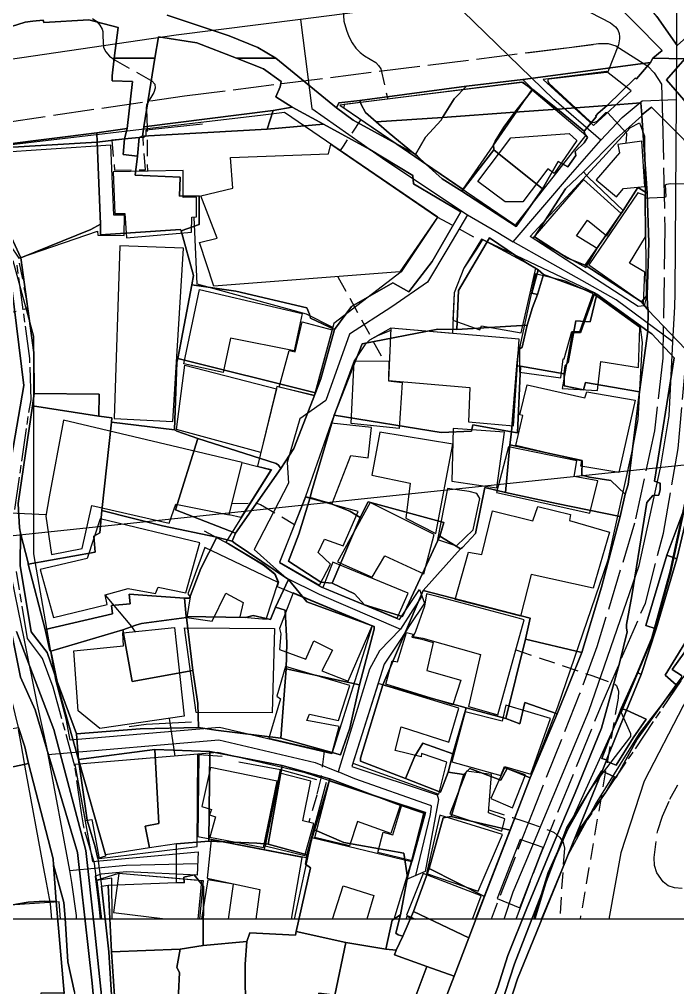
# Model space of a CAD drawing. Header units: feet. Extents: x -1222 to 199575, y -502 to 454509.
# Drawn here: x 184.7 to 265.2, y -8.4 to 110 of the extents above; entities that cross this region are included whole.
import ezdxf

# ---------------------------------------------------------------- set-up
doc = ezdxf.new("R2010")
doc.units = ezdxf.units.FT
doc.header["$MEASUREMENT"] = 0
for name, pattern in [('ANYANG11', [1.5, 1, -0.5]), ('ANYANG2', [6, 5, -1]), ('ANYANG3', [3, 2, -1]), ('JEON', [12, 4, -0.5, 1, -0.5, 4, -0.5, 1, -0.5])]:
    doc.linetypes.add(name, pattern=pattern)
doc.layers.get('0').update_dxf_attribs({"linetype": 'CONTINUOUS'})
for name, color, linetype in [('AAA001', 7, 'CONTINUOUS'), ('AAA004', 7, 'ANYANG3'), ('AAA008', 7, 'CONTINUOUS'), ('AAC001', 7, 'CONTINUOUS'), ('AAC002', 7, 'CONTINUOUS'), ('AD002', 7, 'CONTINUOUS'), ('AD0022', 1, 'CONTINUOUS'), ('AE001', 1, 'ANYANG2'), ('AE130', 42, 'CONTINUOUS'), ('AE222', 7, 'CONTINUOUS'), ('AZ0801', 7, 'CONTINUOUS'), ('AZ0803', 7, 'CONTINUOUS'), ('CAA001', 7, 'CONTINUOUS'), ('CAA002', 30, 'CONTINUOUS'), ('DD001', 3, 'CONTINUOUS'), ('EA0018', 7, 'JEON'), ('line', 7, 'CONTINUOUS'), ('mm', 7, 'CONTINUOUS'), ('지적', 7, 'CONTINUOUS')]:
    doc.layers.add(name, color=color, linetype=linetype)
picture_1 = doc.add_image_def('image1.jpg', size_in_pixel=(8269, 5907))

# ---------------------------------------------------------------- blocks, each defined once
blk = doc.blocks.new('창덕궁')
at = {"color": 255}
blk.add_lwpolyline([(0, 522.49), (540.82, 522.49), (540.82, 0), (0, 0)], close=True, dxfattribs=at)
at = {"layer": 'AAA001', "color": 255}
for points in [[(247.42, 101.42), (246.18, 102.28), (224.41, 99.6), (224.4, 99.17), (238.97, 89.25), (247.42, 101.42)], [(255.23, 90.37), (257.71, 88.3), (258.56, 89.34), (261.2, 89.58), (260.84, 95.13), (257.87, 94.7), (258.08, 93.7), (255.23, 90.37)], [(195.89, 94.61), (181.26, 93.63), (181.28, 94.02), (176.46, 93.5), (182.45, 84.06), (184.64, 80.8), (194.29, 84.12), (194.31, 83.64), (197.55, 83.6), (197.58, 86.08), (196.27, 86.08), (195.89, 94.61)], [(197.82, 83.29), (205.77, 84), (205.79, 85.83), (206.37, 85.86), (206.39, 88.26), (204.76, 88.23), (204.75, 91.53), (196.19, 91.37), (196.38, 86.28), (197.61, 86.26), (197.82, 83.29)], [(256.54, 83.56), (258.31, 86.28), (253.67, 90.44), (247.51, 83.24), (253.99, 79.65), (255.38, 81.98), (252.82, 83.53), (254.16, 85.45), (256.54, 83.56)], [(254.36, 80.01), (261.04, 75.32), (261.19, 79.1), (259.33, 80.21), (261.26, 83.43), (261.21, 88.46), (260.32, 88.78), (254.35, 79.98), (254.36, 80.01)], [(247.85, 79.57), (241.35, 83.09), (240.68, 82.03), (239.06, 79.59), (237.86, 76.59), (237.73, 73.24), (241.03, 72.04), (241.22, 72.53), (246.05, 71.67), (247.85, 79.57)], [(254.89, 76.45), (251.5, 77.98), (247.81, 78.91), (245.86, 69.86), (245.86, 66.89), (250.9, 66.18), (251.2, 68.49), (251.34, 68.49), (252.27, 71.84), (253.25, 71.84), (254.89, 76.45)], [(219.3, 74.06), (218.3, 69.49), (210.55, 71.05), (209.64, 66.83), (204.82, 67.89), (206.76, 77), (219.3, 74.06)], [(251.08, 64.89), (255.39, 64.62), (255.81, 68.19), (260.43, 67.43), (260.56, 72.32), (254.99, 76.36), (253.31, 71.67), (252.3, 71.67), (251.08, 64.89)], [(220.79, 64.03), (216.5, 65.04), (217.7, 69.52), (218.45, 69.35), (219.28, 73.04), (222.95, 72.03), (220.79, 64.03)], [(230.13, 72.24), (229.86, 65.85), (239.81, 64.98), (239.61, 60.82), (245.14, 60.32), (245.83, 70.92), (230.13, 72.24)], [(225.66, 68.28), (229.91, 68.2), (229.83, 65.8), (231.54, 65.63), (231.16, 60), (225.28, 60.61), (225.66, 68.28)], [(245.41, 57.89), (246.27, 61.57), (245.92, 61.67), (246.79, 65.32), (253.87, 63.73), (254.11, 64.46), (260.01, 63.47), (258.02, 54.6), (253.37, 55.38), (253.47, 56), (245.41, 57.89)], [(222.97, 50.81), (225.23, 56.68), (227.38, 56.42), (227.79, 60.12), (222.83, 60.65), (219.72, 51.67), (222.97, 50.81)], [(228.81, 59.56), (227.81, 54.27), (232.5, 53.32), (231.95, 49.03), (235.63, 47.15), (237.71, 58.09), (228.81, 59.56)], [(237.77, 59.99), (237.6, 53.55), (243.09, 52.72), (244.05, 59.56), (237.77, 59.99)], [(244.5, 57.74), (243.07, 52.18), (254.48, 49.65), (255.45, 53.6), (252.56, 54.14), (252.87, 56.02), (244.5, 57.74)], [(235.82, 46.41), (238.18, 45.65), (240.21, 47.62), (241.02, 51.45), (240.64, 52.05), (239.7, 52.3), (237.07, 52.67), (235.82, 46.41)], [(221.4, 40.82), (222.77, 43.41), (221.27, 44.81), (222.04, 46.47), (224.29, 45.63), (226.16, 49.83), (219.69, 51.61), (216.53, 43.64), (221.4, 40.82)], [(223.61, 43.68), (227.85, 41.82), (229.4, 44.42), (234.18, 42.22), (235.43, 47.02), (227.62, 50.94), (223.61, 43.68)], [(237.99, 39.09), (239.64, 44.89), (241.28, 44.58), (242.58, 49.94), (247.51, 48.71), (248.09, 50.47), (252.12, 49.47), (251.97, 48.74), (256.88, 47.31), (254.89, 40.48), (247.28, 42.13), (245.98, 37.03), (237.99, 39.09)], [(188.91, 36.88), (195.44, 38.46), (195.2, 39.66), (198.03, 40.44), (201.37, 39.81), (201.68, 40.59), (205.07, 39.89), (206.77, 46.02), (194.59, 48.94), (193.01, 44.09), (187.28, 42.74), (188.91, 36.88)], [(211.67, 36.97), (214.91, 36.66), (216.36, 41.18), (207.39, 45.43), (205.32, 39.76), (205.61, 39.43), (205.2, 36.87), (208.3, 36.45), (209.97, 39.86), (212.1, 38.7), (211.67, 36.97)], [(221.84, 40.56), (230.9, 36.79), (232.26, 39.87), (223.03, 43.65), (221.84, 40.56)], [(216.54, 32.99), (219.75, 31.8), (220.74, 34.05), (222.99, 32.89), (221.71, 30.38), (224.93, 29.11), (227.86, 35.87), (218.18, 39.89), (216.52, 35.53), (216.7, 34.9), (216.54, 32.99)], [(234.48, 39.78), (234.26, 38.26), (233.15, 35.17), (232.85, 34.56), (234.03, 34.36), (241.1, 32.35), (239.62, 26.01), (243.22, 24.97), (246.42, 36.61), (245.56, 36.85), (235.78, 39.47), (234.48, 39.78)], [(191.4, 32.8), (197.45, 33.41), (197.36, 35.01), (203.69, 35.67), (204.86, 24.81), (194.55, 23.33), (191.91, 25.48), (191.4, 32.8)], [(204.89, 35.62), (215.91, 35.53), (215.61, 25.24), (206.33, 25.25), (204.89, 35.62)], [(229.51, 28.74), (230.31, 31.57), (230.95, 31.48), (232.03, 35.04), (232.87, 34.85), (232.69, 34.47), (233.93, 34.25), (235.33, 33.82), (234.55, 30.41), (238.7, 29.23), (237.71, 26.21), (229.51, 28.74)], [(222.96, 20.33), (223.82, 23.55), (219.86, 24.31), (220.2, 25.07), (223.75, 24.28), (225.11, 28.56), (217.25, 30.9), (216.2, 27.27), (216.63, 26.94), (215.21, 22.13), (222.96, 20.33)], [(236.01, 15.27), (237, 19.18), (233.88, 20.24), (233.86, 19.87), (230.65, 20.61), (231.39, 23.5), (237.22, 21.65), (238.46, 25.81), (228.58, 28.83), (225.5, 19.06), (236.01, 15.27)], [(237.61, 19.24), (243.59, 17.58), (244.04, 18.68), (247.27, 17.75), (249.67, 24.55), (244.19, 26.18), (243.73, 24.2), (239.24, 25.35), (237.61, 19.24)], [(191.49, 18.91), (192.76, 12.06), (193.58, 12.17), (194.46, 7.41), (206.46, 8.87), (206.55, 20.19), (191.49, 18.91)], [(208.09, 18.56), (207.04, 13.78), (208.19, 13.42), (207.97, 12.76), (208.68, 12.5), (208.02, 10.04), (214.57, 8.76), (216.25, 16.88), (208.09, 18.56)], [(216.57, 17.87), (214.76, 8.96), (219.62, 7.8), (220.72, 11.72), (219.38, 12.03), (220.34, 16.86), (216.57, 17.87)], [(243.7, 10.77), (244.06, 12.26), (242.07, 13.01), (242.44, 17.71), (239.39, 18.1), (237.36, 12.88), (243.7, 10.77)], [(244.99, 13.62), (246.6, 17.66), (244.03, 18.49), (242.35, 14.76), (244.99, 13.62)], [(231.31, 14.02), (230.13, 10.46), (226.04, 11.94), (225.09, 8.99), (220.83, 10), (222.64, 16.93), (231.31, 14.02)], [(231.47, 14), (234.36, 13.06), (232.73, 7.12), (228.54, 8.15), (229.18, 10.65), (230.38, 10.31), (231.47, 14)], [(234.51, 5.58), (240.8, 3.43), (243.8, 10.37), (236.14, 12.73), (234.51, 5.58)], [(208.17, 9.69), (207.67, 5.01), (214.1, 3.65), (213.63, 0)], [(217.99, 0), (219.29, 7.53), (208.17, 9.69)], [(232.67, 7), (220.47, 9.94), (218.32, 0)], [(230.53, 0), (232.67, 7)], [(196.04, 5), (194.2, 4.75), (194.76, 0)], [(196.05, 0), (196.04, 5)], [(206.58, 0), (207.02, 4.68), (196.88, 5.59), (196.22, 0.84), (202.55, 0.06), (202.55, 0)], [(210.28, 0), (210.9, 4.3), (207.75, 4.8), (206.99, 0)], [(240.13, 0), (241.17, 2.86), (234.09, 5.6), (232.06, 0.51)], [(223, 0), (224.32, 4.06), (228.05, 2.88), (227.21, 0)], [(189.73, 0), (189.57, 2.13), (177.5, 1.31), (177.66, 0)], [(232.84, 0), (232.09, 0.35), (231.95, 0)], [(232.06, 0.51), (233.16, 0)]]:
    blk.add_lwpolyline(points, dxfattribs=at)
at = {"layer": 'AAA004', "color": 255}
blk.add_lwpolyline([(196.37, 91.57), (200.13, 91.61), (199.84, 95.55), (196.01, 95.23), (196.37, 91.57)], dxfattribs=at)
at = {"layer": 'AAA008', "color": 255}
for points in [[(252.89, 95.2), (250.11, 91.17), (249.34, 91.74), (246.28, 87.7), (244.11, 87.71), (240.79, 90.2), (244.81, 95.52), (251.92, 96.06), (252.89, 95.2)], [(206.76, 82.71), (208.9, 83.24), (206.9, 88.42), (210.83, 89.38), (210.54, 93.1), (222.5, 93.58), (222.79, 94.75), (235.84, 85.83), (231.24, 79.12), (208.5, 77.38), (206.76, 82.71)], [(197, 82.32), (196.3, 61.22), (203.47, 60.84), (204.79, 82.04), (197, 82.32)], [(204.97, 67.72), (216.14, 64.82), (214.24, 57.04), (203.92, 59.88), (204.97, 67.72)], [(190.11, 60.99), (188.38, 51.63), (187.94, 49.26), (188.63, 44.57), (192.41, 45.3), (193.56, 50.58), (203.02, 48.42), (203.83, 50.75), (210.37, 49.42), (211.95, 55.84), (190.11, 60.99)]]:
    blk.add_lwpolyline(points, dxfattribs=at)
at = {"layer": 'AAC001', "color": 255}
for points in [[(248.55, 0), (251.8, 7.85), (255.16, 14.02), (260.55, 22.72), (266.55, 30.44), (272.41, 37.76), (277.76, 45.79), (282.47, 51.79), (285.16, 55.34), (289.56, 59.99), (296.54, 67.08), (304.73, 75.5), (310.97, 80.94), (318.47, 87.5), (324.28, 92.86), (327.35, 94.68), (335.07, 99.12), (342.38, 103.5), (348.08, 106.94), (352.4, 109.47), (352.57, 109.47), (356.78, 108.47), (357.83, 108.22), (362.17, 106.6)], [(199.84, 95.55), (200.23, 95.79), (200.23, 96.48), (207.1, 97.24)], [(223.03, 72.32), (219.82, 73.98), (206.46, 77.65), (206.11, 85.84)], [(230.12, 71.98), (228.58, 71.37), (227.53, 70.78), (226.97, 70.21), (225.66, 68.28), (222.83, 60.65)], [(207.3, 47.46), (210.27, 45.88), (214.54, 43.31), (215.9, 42.24), (216.37, 41.18)], [(205.78, 24.1), (200.23, 23.79), (198.13, 23.52)], [(209.5, 19.91), (206.65, 20.1), (206.53, 10.11), (219.77, 7.55), (222.27, 16.76)], [(211.57, 19.22), (216.63, 18.29), (221.06, 17.06)], [(216.59, 18.3), (214.63, 8.54)], [(194.66, 0), (194.15, 4.77), (196.89, 5.63), (207.2, 4.74), (206.75, 0)]]:
    blk.add_lwpolyline(points, dxfattribs=at)
at = {"layer": 'AAC002', "color": 255}
blk.add_lwpolyline([(258.31, 25.21), (262.13, 34.36), (264.39, 42.51), (266.64, 52.9), (267.92, 61.17), (268.09, 62.26), (268.32, 65.82), (268.56, 77.14), (269.48, 98.4)], dxfattribs=at)
at = {"layer": 'AD002', "color": 255}
for points in [[(265.15, 115.81), (250.32, 113.94), (237.54, 112.41), (219.1, 110), (203.88, 108.08), (161.38, 101.82)], [(243.99, 0), (245.1, 3.33), (246.55, 6.8), (254.33, 25.44), (260.49, 43.24), (263.11, 55.16), (264.15, 61.53), (264.62, 70.58), (264.85, 74.88), (264.91, 76.55), (265.05, 100.2), (265.15, 115.81)], [(255.8, 95.24), (250.08, 100.19), (237.54, 112.41)], [(219.1, 110), (220.48, 99.11), (229.53, 92.76), (239.5, 86.12)], [(245.11, 82.79), (252.1, 90.98), (255.8, 95.24), (258.42, 98), (260.86, 100.05), (265.05, 100.2)], [(239.5, 86.12), (237.12, 82.03), (234.62, 77.86)], [(239.5, 86.12), (243.01, 84.06), (245.11, 82.79)], [(264.62, 70.58), (257.69, 75.72), (245.11, 82.79)], [(234.62, 77.86), (230.24, 74.86), (225.07, 71.51)], [(225.07, 71.51), (222.19, 63.41), (219.02, 61.17), (217.45, 55.82), (217.62, 53.32), (213.42, 45.19), (216.15, 42.77)], [(183.24, 70.89), (183.27, 59.6), (183.24, 45.42), (183.4, 43.49), (185.29, 34.12)], [(216.15, 42.77), (217.33, 41.72), (221.36, 39.74), (231.3, 35.47)], [(233.93, 39.48), (232.84, 37.81), (231.3, 35.47), (228.76, 32.81), (227.51, 30.58), (223.69, 18)], [(185.29, 34.12), (186.89, 26.21), (188.04, 21.05), (188.21, 20.14), (190.83, 5.96), (191.1, 4.47), (191.65, 0.46), (191.68, 0)], [(188.21, 20.14), (209.09, 21.91), (220.87, 19.17), (223.69, 18)], [(233.19, 5.34), (235, 12.8), (235.12, 13.83), (234.99, 13.9), (225.72, 17.16), (223.69, 18)], [(190.83, 5.96), (197.77, 6.61), (206.51, 6.82)]]:
    blk.add_lwpolyline(points, dxfattribs=at)
at = {"layer": 'AD0022', "color": 255}
for points in [[(247.61, 0), (249.36, 5.71), (258.08, 24.92), (262.04, 34.39), (264.29, 42.53), (266.54, 52.92), (267.94, 61.96), (268.25, 65.82), (268.27, 66.99), (268.32, 69.76), (268.46, 77.14), (269.39, 98.54), (269.59, 103.19), (269.66, 103.98), (270.1, 105.01), (270.62, 105.41), (275.17, 105.98)], [(176.46, 93.85), (214.54, 98.34), (217.14, 98.67), (235.87, 85.87), (231.38, 79.13), (223.16, 72.82), (220.78, 63.99), (216.21, 65.11), (213.84, 55.4), (215.53, 54.96), (209.97, 46.1), (210.29, 45.92), (214.57, 43.35), (215.94, 42.27), (216.42, 41.2), (216.25, 40.69), (227.86, 35.87), (222.93, 20.23), (209.19, 23.42), (190.94, 21.88), (190.46, 24.51), (189.18, 29.23), (186.81, 42.8), (186.49, 44.65), (186.49, 48.6), (186.49, 71.22), (183.98, 80.5)], [(188.67, 0), (188.53, 1.88), (188.05, 4.5), (187.69, 6.41), (185.53, 18.15), (184.97, 21.18), (184.6, 23.18)], [(240.5, 0), (240.84, 0.94), (250.57, 25.95), (256.69, 43.95), (259.67, 57.4), (260.36, 61.09), (260.9, 70.51), (260.67, 72.37), (255.02, 76.56), (245.5, 81.1), (243.37, 82.12), (241.23, 83.14), (239.06, 79.59), (237.86, 76.59), (237.67, 71.61), (230.13, 72.24), (227.53, 70.78), (226.97, 70.21), (225.66, 68.28), (222.83, 60.65), (219.72, 51.67), (216.51, 43.6), (221.69, 40.6), (231.21, 36.65), (233.62, 40.32), (234.24, 38.65), (232.42, 35.89), (231.42, 34.37), (229.32, 31.19), (225.37, 18.66), (235.8, 15.22), (235.97, 14.63), (234.33, 5.83), (232.05, 4.85), (232.74, 7.09), (234.38, 13.05), (224.74, 16.23), (222.06, 17.12), (219.66, 17.91), (208.98, 20.4), (191.49, 18.92), (193.68, 7.06), (206.58, 8.24), (206.45, 5.39), (197.84, 5.79), (194.71, 5.5), (193.98, 5.26), (194.64, 0)], [(193.98, 5.26), (193.98, 5.27)]]:
    blk.add_lwpolyline(points, dxfattribs=at)
for points in [[(256.51, 103.63), (248.74, 102.65), (254.93, 97.03), (259.52, 101.26)], [(246.15, 102.32), (223.88, 99.51), (238.47, 89.54), (243.2, 86.31), (245.37, 84.83), (253.97, 95.81), (246.3, 102.29)], [(247.17, 83.46), (256.49, 93.56), (257.54, 94.7), (259.45, 96.77), (260.52, 97.37), (261.14, 95.74), (261.36, 75.96), (261.1, 74.98), (260.36, 74.89)]]:
    blk.add_lwpolyline(points, close=True, dxfattribs=at)
at = {"layer": 'AE001', "color": 255}
for points in [[(176.46, 93.85), (176.53, 94.25), (176.74, 96.07), (177.01, 96.54), (204.9, 100.65), (255.54, 107.04), (256.71, 107.04), (257.64, 106.76), (261.54, 104.28), (262.34, 103.45), (263.24, 102.07), (263.34, 97.86)], [(245.47, 0), (248.29, 7.54), (255.98, 26.38), (261.25, 38.64), (263.46, 47.21), (265.28, 57.56), (266.81, 74.92), (267.21, 88.57), (266.88, 95.77), (266.82, 103.27), (267.09, 105.03), (267.77, 106.09), (268.31, 106.58)], [(263.34, 97.86), (263.64, 84.46), (263.38, 68.59), (262.37, 59.7), (259.94, 48.4), (255.33, 33.31), (253.22, 27.55), (247.48, 13.17), (242.39, 0)]]:
    blk.add_lwpolyline(points, dxfattribs=at)
at = {"layer": 'AE130', "color": 255}
blk.add_lwpolyline([(243.15, 2.55), (245.89, 1.41), (248.75, 8.75), (245.96, 9.75)], close=True, dxfattribs=at)
at = {"layer": 'AE222', "color": 255}
blk.add_lwpolyline([(246.75, 105.91), (254.87, 106.93)], dxfattribs=at)
at = {"layer": 'AZ0801', "color": 255}
blk.add_lwpolyline([(251.73, 10.92), (249.45, 5.67), (247.72, 0)], dxfattribs=at)
at = {"layer": 'AZ0803', "color": 255}
blk.add_lwpolyline([(211.95, 55.84), (215.45, 54.93), (211.8, 49.11), (210.37, 49.42)], dxfattribs=at)
at = {"layer": 'CAA001', "color": 255}
for points, elevation in [([(254.55, 110.86), (256.99, 109.6), (257.59, 109.11), (257.87, 108.71), (258.04, 108.28), (258.09, 107.88), (258.08, 107.61), (257.97, 106.89), (256.66, 103.59), (256.5, 103.5), (249.46, 102.71), (249.33, 102.62), (249.33, 102.42), (249.46, 102.21), (254.46, 97.55), (254.85, 97.4), (255.09, 97.43), (255.34, 97.55), (256.42, 98.61), (256.56, 98.61), (256.64, 98.61), (258.94, 96.11), (258.94, 95.95), (258.85, 94.84)], 35), ([(261.21, 88.16), (261.76, 88.17), (263.64, 88.26), (263.79, 88.34), (263.73, 89.77), (263.86, 89.87), (264.28, 89.92), (266.92, 89.88), (267.05, 89.87), (267.12, 89.8), (267.13, 88.17), (267.21, 88.1), (269.03, 87.97)], 35), ([(179.67, 42.32), (179.65, 49.58), (179.86, 49.77), (180.03, 49.84), (187.98, 49.48)], 30), ([(276.42, 43.77), (276.21, 43.17), (275.09, 40.27), (265.89, 26.1), (261.11, 16.87), (258.26, 8.13), (256.78, 0)], 35), ([(195.21, 39.63), (198.44, 35.79), (198.83, 35.16)], 30), ([(203.03, 24.55), (203.08, 24.31), (203.72, 19.95)], 30)]:
    blk.add_lwpolyline(points, dxfattribs=dict(at, elevation=elevation))
at = {"layer": 'CAA002', "color": 255, "linetype": 'ANYANG11', "ltscale": 2}
for points, elevation in [([(193.67, 110.09), (194.18, 109.73), (194.57, 109.3), (194.84, 108.8), (194.91, 108.52), (194.94, 107.93), (195.01, 106.56), (195.28, 106.03), (195.75, 105.5), (196.42, 105.02), (200.91, 102.47), (201.29, 102.07), (201.34, 101.59), (201.18, 101.05), (200.67, 100.24), (200.25, 99.54), (200.23, 99.09), (200.32, 98.28), (200.37, 91.45)], 33), ([(224.32, 111.18), (224.39, 109.78), (224.7, 108.7), (225.02, 107.91), (225.4, 107.13), (225.86, 106.5), (226.37, 105.96), (226.93, 105.53), (228.31, 104.75), (228.64, 104.35), (228.91, 103.95), (229.75, 100.25)], 34), ([(226.48, 97.75), (224.29, 94.51), (223.93, 93.97)], 34), ([(235.84, 85.83), (241.22, 82.88)], 34), ([(178.71, 63.23), (178.97, 65.74), (179.74, 70.8), (179.32, 72.94), (179.45, 73.2), (185.54, 74.64), (185.7, 74.8), (185.7, 75.28), (184.64, 80.8)], 31), ([(223.67, 78.54), (229.32, 68.21)], 33), ([(265.75, 3.75), (264.83, 3.82), (264.06, 4.09), (263.43, 4.57), (262.67, 5.65), (262.38, 6.55), (262.34, 7.53), (262.76, 10.86), (263.34, 12.6), (264.26, 14.69), (265.37, 16.67)], 36), ([(210.71, 50.8), (213.57, 50.89), (214.22, 50.71), (218.36, 48.26)], 32), ([(245.41, 32.93), (254.83, 29.74), (257.51, 28.74), (257.72, 28.58), (257.96, 27.86), (257.92, 27.01), (253.27, 0)], 34), ([(221.97, 20.56), (221.56, 17.24), (221.07, 15.18), (220.1, 11.86)], 31), ([(242.1, 13.36), (245.02, 12.42), (246.38, 11.97), (249.58, 10.86), (250.12, 10.61), (250.81, 9.98), (251.19, 9.38), (251.35, 8.69), (250.77, 0)], 33)]:
    blk.add_lwpolyline(points, dxfattribs=dict(at, elevation=elevation))
at = {"layer": 'DD001', "color": 255}
blk.add_lwpolyline([(258.25, 25.34), (259.44, 22.7), (259.45, 22.32), (254.63, 16.08), (251.73, 10.92)], dxfattribs=at)
at = {"layer": 'EA0018', "color": 255}
for points in [[(194.73, 0), (194.36, 3.28), (193.89, 6.82), (192.59, 11.29), (192.32, 13), (191.52, 18.72), (188.85, 28.36), (187.55, 31.88), (185.7, 34.33), (184.35, 42.52)], [(184.17, 50.07), (185.88, 61.94), (186.15, 63.5), (185.99, 68.54), (184.44, 80.06)], [(349.14, 107.57), (339.99, 102.51), (331.05, 97.57), (324.49, 93.69), (315.83, 86.17), (302.9, 74.43), (293.57, 65.4), (285.65, 57.14), (269.33, 33.91), (265.57, 29.14), (257.2, 16.7), (252.57, 9.81), (248.58, 0)]]:
    blk.add_lwpolyline(points, dxfattribs=at)

msp = doc.modelspace()

# ---------------------------------------------------------------- linework, layer by layer
at = {"layer": '지적', "color": 20}
for points in [[(271.85, 112.83), (265.13, 106.81), (262.67, 110.34), (262.27, 110.82), (261.47, 111.54), (260.85, 112.08), (259.98, 112.97), (256.54, 116.73), (255.42, 117.05), (253.99, 118.19), (252.98, 118.92), (252.22, 119.56), (250.07, 121.7), (248.56, 123.23), (249.87, 124.32), (249.1, 125.66), (249.1, 125.66), (261.64, 127.09), (264.17, 123.79), (265.74, 121.76)], [(202.77, 110.51), (210.39, 108), (213.89, 106.56), (216.07, 105.25), (211.25, 105.25), (206.43, 107.14), (201.72, 107.87), (201.3, 105.25), (196.31, 105.25), (196.8, 109.01), (193.22, 109.94), (187.72, 109.64), (187.64, 109.9), (186.35, 109.79), (185.41, 109.68), (178.28, 107.41), (177.46, 108.12), (176.2, 107.55), (175.88, 106.12), (174.96, 105.25), (171.19, 105.25), (171.03, 106.23), (172.61, 107.51), (177.74, 112.66)], [(256.51, 113.12), (263.3, 106.18), (262.15, 105.25), (261.89, 104.75), (246.29, 102.66), (239.4, 101.83), (226.33, 100.1), (223.79, 99.82), (223.48, 99.18), (216.07, 105.25), (213.89, 106.56), (210.39, 108), (202.77, 110.51)], [(266.06, 105.16), (262.15, 105.25), (263.3, 106.18), (256.51, 113.12)], [(262.67, 110.34), (265.13, 106.81), (271.85, 112.83)], [(183.03, 84.91), (184.91, 80.86), (186.47, 69.28), (186.55, 64.25), (186.32, 62.74), (184.59, 50.82), (184.74, 47.85), (184.85, 47.2), (184.82, 43.22), (186.16, 35.12), (188.1, 32.59), (189.34, 29.07), (189.67, 27.62), (191.94, 19.51), (193, 12.1), (193.98, 8.83), (194.33, 7.43), (194.78, 4.02), (195.67, -3.97), (196.08, -10.6)], [(182.92, 51.5), (185.28, 65.26), (183.49, 79.83)], [(183.49, 79.83), (185.28, 65.26), (182.92, 51.5)], [(242.88, -9.16), (243.22, -8.32), (244.45, -4.45), (246.78, 1.34), (249.98, 9.13), (252.67, 15.44), (255.88, 23.35), (258.15, 31.48), (259.04, 35.13), (258.96, 35.57), (258.95, 36.03), (259.61, 39.54), (261.1, 48.91), (261.45, 50.94), (262.16, 51.79), (262.89, 51.85), (263.07, 52.54), (263.08, 53.29), (262.38, 53.53), (264.78, 68.62), (262.06, 71.56), (261.55, 71.88), (261.61, 74.46), (261.61, 74.46), (266.14, 69.67)], [(234.63, -15.38), (237.88, -6.96), (239.69, -2.26), (241.57, 2.78), (244.71, 10.87), (247.18, 17.3), (250.47, 25.12), (253.47, 32.6), (255.89, 40.59), (258.16, 49.24), (258.79, 51.98), (259.17, 53.14), (260.53, 64.47), (261.55, 71.88), (262.06, 71.56), (264.78, 68.62), (262.38, 53.53), (263.08, 53.29), (263.07, 52.54), (262.89, 51.85), (262.16, 51.79), (261.45, 50.94), (261.1, 48.91), (259.61, 39.54), (258.95, 36.03), (258.96, 35.57), (259.04, 35.13), (258.15, 31.48), (255.88, 23.35), (252.67, 15.44), (249.98, 9.13), (246.78, 1.34), (244.45, -4.45), (243.22, -8.32), (242.88, -9.16)], [(266.7, 52), (263.88, 44.51), (261.31, 35.92), (262.58, 35.5), (260.73, 29.93), (260.29, 30.15), (258.3, 25.75), (255.92, 19.64), (256.52, 19.48), (256.48, 19.32), (255.99, 18.08), (255.83, 18.09), (251.67, 11.22), (248.57, 3.07), (245.27, -5.46), (241.9, -15.73)], [(267.06, 35.32), (263.67, 29.85), (265.02, 28.64), (260.25, 21.99), (257.67, 17.34), (257.49, 17.39), (255.99, 18.08), (256.48, 19.32), (257.67, 18.83), (259.76, 22.17), (261.37, 24.44), (258.93, 25.55), (260.73, 29.93), (262.58, 35.5), (265.09, 44.07), (266.96, 51.92)], [(195.11, -24.31), (193.64, -7.83), (191.83, 8.17), (186.66, 25.59), (184.85, 29.6), (182.68, 40.38)], [(182.68, 40.38), (184.85, 29.6), (186.66, 25.59), (191.83, 8.17), (193.64, -7.83), (195.11, -24.31)], [(195.8, -19.04), (193.91, -1.19), (192.84, 8.38), (188.94, 23.2), (184.36, 35.19)], [(184.36, 35.19), (188.94, 23.2), (192.84, 8.38), (193.91, -1.19), (195.8, -19.04)], [(265.69, 29.78), (264.54, 30.53), (267.47, 34.62)], [(191.45, -8.92), (190.64, -5.22), (190.33, 0.12), (190.14, 2.06), (188.91, 6.64), (188.86, 7.37), (185.82, 19.04), (185.37, 21.07), (184.62, 23.43), (183.45, 28.29), (183.11, 29.43), (173.32, 28.21), (163.94, 26.4), (163.94, 26.4), (155.34, 24.81), (156.87, 16.49), (157.85, 11.37), (159.78, 3.16), (160.7, -2.19), (162.49, -8.26), (164.65, -17.34)], [(242.43, -17.09), (245.61, -7.28), (250.35, 4.28), (252.87, 10.5), (256.4, 15.55), (257.49, 17.39), (257.67, 17.34), (260.25, 21.99), (265.02, 28.64), (265.61, 29.45)], [(241.9, -15.73), (245.27, -5.46), (248.57, 3.07), (251.67, 11.22), (255.99, 18.08), (252.87, 10.5), (250.35, 4.28), (245.61, -7.28), (242.43, -17.09)]]:
    msp.add_lwpolyline(points, dxfattribs=at)
for points in [[(169.94, 105.25), (171.19, 105.25), (174.96, 105.25), (175.88, 106.12), (176.2, 107.55), (177.46, 108.12), (178.28, 107.41), (185.41, 109.68), (186.35, 109.79), (187.64, 109.9), (187.72, 109.64), (193.22, 109.94), (196.8, 109.01), (196.31, 105.25), (196.05, 103.12), (196.06, 102.5), (198.56, 102.4), (197.91, 96.66), (194.19, 96.15), (177.01, 93.97), (175.39, 96.8), (173.7, 98.05), (171.88, 102.29), (169.94, 105.25)], [(201.3, 105.25), (201.72, 107.87), (206.43, 107.14), (211.25, 105.25), (214.56, 103.96), (216.73, 102.42), (216.59, 101.77), (216.08, 100.54), (218.08, 99.26), (215.74, 98.85), (199.95, 96.87), (201.3, 105.25)], [(276.84, 105.25), (277.36, 104.76), (277.49, 104.51), (278.11, 103.78), (276.65, 102.66), (276.56, 102.74), (274.27, 100.72), (269.19, 100.4), (269.22, 96.63), (268.71, 96.27), (265.96, 100.15), (263.83, 102.63), (266.06, 105.16), (266.14, 105.25), (275.83, 106.63), (276.71, 105.38), (276.84, 105.25)], [(211.25, 105.25), (216.07, 105.25), (223.48, 99.18), (225.51, 97.68), (232.9, 93.63), (233.14, 93.5), (233.41, 93.3), (234.46, 92.27), (236.43, 90.5), (238.81, 89), (245.45, 84.69), (248.67, 89.27), (250.61, 92.63), (251.77, 91.96), (252.76, 93.38), (252.67, 93.86), (253.77, 94.93), (254.17, 95.57), (253.86, 96.01), (253.79, 96.32), (255.25, 98.08), (255.21, 98.23), (255.48, 98.52), (256.6, 99.46), (260.71, 99.8), (260.83, 98.33), (260.82, 98.21), (257.74, 95.46), (253.67, 91.35), (251.48, 89.3), (247.69, 83.42), (251.72, 80.81), (253.91, 79.94), (260.78, 75.48), (261.61, 74.46), (261.55, 71.88), (255.31, 76.39), (248.78, 78.82), (248.14, 79.38), (246.62, 80.27), (242.19, 83.29), (238.41, 76.85), (238.19, 72.11), (235.9, 72.12), (226.65, 70.34), (223.21, 61.62), (220.43, 52.25), (220.29, 51.56), (218.9, 47.09), (217.64, 43.75), (221.56, 41.19), (222.97, 41.08), (225.71, 39.79), (226.91, 38.43), (231.58, 36.99), (236.11, 46.84), (238.64, 45.29), (234.1, 40.19), (229.16, 28.65), (226.43, 19.67), (226.41, 19.33), (231.94, 17.22), (236.22, 15.52), (237.15, 17.97), (239.05, 17.68), (237.5, 12.56), (236.52, 12.4), (234.83, 6.18), (232.89, 0.94), (231.6, -2.09), (231.02, -1.9), (230.73, -1.7), (231.31, 0.54), (232.17, 5.12), (234.17, 12.97), (230.79, 14.11), (222.68, 17.17), (216.85, 18.8), (208.02, 20.5), (201.28, 20.75), (191.94, 19.51), (191.7, 22.67), (199.48, 23.29), (206.63, 23.43), (208.76, 23.1), (216.7, 22.13), (223.98, 20.08), (225.14, 23.36), (226.31, 28.65), (228.08, 35.46), (228.08, 35.79), (219.86, 38.8), (217.61, 41.54), (211.1, 45.93), (210.72, 46.22), (211.16, 47.2), (216.7, 55.1), (218.29, 57.53), (220.94, 64.33), (221.56, 66.07), (223.25, 72.09), (225.33, 74.92), (230.36, 77.81), (232.33, 76.7), (235.18, 80.39), (238.7, 86.47), (232.89, 89.9), (232.84, 90.9), (227.57, 94.11), (221.91, 97.19), (218.08, 99.26), (216.08, 100.54), (216.59, 101.77), (216.73, 102.42), (214.56, 103.96), (211.25, 105.25)], [(196.31, 105.25), (201.3, 105.25), (199.95, 96.87), (199.79, 95.73), (199.36, 95.57), (197.59, 95.38), (197.91, 96.66), (198.56, 102.4), (196.06, 102.5), (196.05, 103.12), (196.31, 105.25)], [(246.29, 102.66), (261.89, 104.75), (260.17, 102.73), (260, 102.82), (256.6, 99.46), (250.51, 99.01), (247.49, 101.45), (246.29, 102.66)], [(266.06, 105.16), (263.83, 102.63), (265.96, 100.15), (268.71, 96.27), (269.33, 95.19), (269.28, 91.25), (268.93, 91.77), (268.79, 91.73), (265.98, 95.26), (262.01, 99.28), (260.83, 98.33), (260.71, 99.8), (256.6, 99.46), (260, 102.82), (260.17, 102.73), (261.89, 104.75), (262.15, 105.25), (266.06, 105.16)], [(226.33, 100.1), (239.4, 101.83), (237.87, 100.27), (236.44, 98.01), (228.36, 97.46), (227.04, 98.63), (226.5, 99.61), (226.33, 100.1)], [(239.4, 101.83), (246.29, 102.66), (247.49, 101.45), (245.3, 98.64), (236.44, 98.01), (237.87, 100.27), (239.4, 101.83)], [(250.51, 99.01), (245.3, 98.64), (247.49, 101.45), (250.51, 99.01)], [(223.48, 99.18), (223.79, 99.82), (226.33, 100.1), (226.5, 99.61), (227.04, 98.63), (228.36, 97.46), (229.92, 96.09), (232.9, 93.63), (225.51, 97.68), (223.48, 99.18)], [(256.6, 99.46), (255.48, 98.52), (255.21, 98.23), (255.25, 98.08), (253.79, 96.32), (250.51, 99.01), (256.6, 99.46)], [(215.74, 98.85), (215.01, 96.58), (199.79, 95.73), (199.95, 96.87), (215.74, 98.85)], [(218.08, 99.26), (221.91, 97.19), (215.01, 96.58), (215.74, 98.85), (218.08, 99.26)], [(245.3, 98.64), (243.95, 96.84), (242.89, 95.11), (242.7, 94.67), (242.71, 94.07), (238.81, 89), (236.43, 90.5), (234.46, 92.27), (233.41, 93.3), (233.14, 93.5), (234.37, 95.61), (236.27, 97.67), (236.44, 98.01), (245.3, 98.64)], [(250.51, 99.01), (253.79, 96.32), (253.86, 96.01), (254.17, 95.57), (253.77, 94.93), (252.67, 93.86), (252.76, 93.38), (251.77, 91.96), (250.61, 92.63), (248.67, 89.27), (242.71, 94.07), (242.7, 94.67), (242.89, 95.11), (243.95, 96.84), (245.3, 98.64), (250.51, 99.01)], [(260.83, 98.33), (262.01, 99.28), (265.98, 95.26), (268.79, 91.73), (268.93, 91.77), (269.28, 91.25), (269.28, 82.8), (267.95, 81.97), (267.92, 81.7), (269.33, 80.13), (268.94, 72.53), (268.66, 67.51), (266.14, 69.67), (261.61, 74.46), (261.5, 75), (261.49, 76.29), (261.69, 82.71), (261.46, 88.77), (260.82, 98.21), (260.83, 98.33)], [(215.01, 96.58), (221.91, 97.19), (227.57, 94.11), (232.84, 90.9), (232.89, 89.9), (238.7, 86.47), (235.18, 80.39), (232.33, 76.7), (230.36, 77.81), (225.33, 74.92), (223.25, 72.09), (220.3, 73.47), (220.19, 73.98), (219.86, 74.75), (211.17, 76.76), (205.79, 77.57), (206.02, 78.68), (204.49, 84.16), (206.71, 84.94), (206.71, 88.43), (204.3, 88.4), (204.36, 90.71), (198.88, 90.95), (199.18, 93.29), (199.36, 95.57), (199.79, 95.73), (215.01, 96.58)], [(236.44, 98.01), (236.27, 97.67), (234.37, 95.61), (233.14, 93.5), (232.9, 93.63), (229.92, 96.09), (228.36, 97.46), (236.44, 98.01)], [(260.82, 98.21), (261.46, 88.77), (260.35, 89.43), (258.53, 86.65), (254.31, 90.68), (253.67, 91.35), (257.74, 95.46), (260.82, 98.21)], [(194.24, 95.01), (177.01, 93.97), (194.19, 96.15), (194.24, 95.01)], [(197.91, 96.66), (197.59, 95.38), (194.24, 95.01), (194.19, 96.15), (197.91, 96.66)], [(177.01, 93.97), (194.24, 95.01), (194.63, 84.97), (193.45, 84.3), (184.91, 80.86), (183.03, 84.91), (177.01, 93.97)], [(197.59, 95.38), (197.42, 93.47), (199.18, 93.29), (198.88, 90.95), (204.36, 90.71), (204.3, 88.4), (206.71, 88.43), (206.71, 84.94), (204.49, 84.16), (204.44, 84.33), (194.64, 83.67), (194.63, 84.97), (194.24, 95.01), (197.59, 95.38)], [(199.36, 95.57), (199.18, 93.29), (197.42, 93.47), (197.59, 95.38), (199.36, 95.57)], [(242.71, 94.07), (248.67, 89.27), (245.45, 84.69), (238.81, 89), (242.71, 94.07)], [(258.53, 86.65), (253.91, 79.94), (251.72, 80.81), (247.69, 83.42), (251.48, 89.3), (253.67, 91.35), (254.31, 90.68), (258.53, 86.65)], [(258.53, 86.65), (260.35, 89.43), (261.46, 88.77), (261.69, 82.71), (261.49, 76.29), (260.78, 75.48), (253.91, 79.94), (258.53, 86.65)], [(194.63, 84.97), (194.64, 83.67), (204.44, 84.33), (204.49, 84.16), (206.02, 78.68), (205.79, 77.57), (204.08, 68.56), (203.99, 68.11), (203.7, 59.81), (195.99, 60.77), (196.01, 61.28), (194.45, 61.48), (194.46, 64.19), (186.55, 64.25), (186.47, 69.28), (184.91, 80.86), (193.45, 84.3), (194.63, 84.97)], [(248.05, 76.38), (247.45, 74.8), (246.79, 72.64), (238.19, 72.11), (238.41, 76.85), (242.19, 83.29), (246.62, 80.27), (248.14, 79.38), (247.38, 76.54), (248.05, 76.38)], [(248.78, 78.82), (248.05, 76.38), (247.38, 76.54), (248.14, 79.38), (248.78, 78.82)], [(255.31, 76.39), (254.49, 73.04), (252.75, 73.16), (251.81, 68.05), (251.45, 67.69), (251.31, 66.69), (246, 67.61), (245.54, 67.63), (245.73, 69.59), (246.21, 69.93), (246.79, 72.64), (247.45, 74.8), (248.05, 76.38), (248.78, 78.82), (255.31, 76.39)], [(223.25, 72.09), (221.56, 66.07), (220.94, 64.33), (204.08, 68.56), (205.79, 77.57), (211.17, 76.76), (219.86, 74.75), (220.19, 73.98), (220.3, 73.47), (223.25, 72.09)], [(255.31, 76.39), (261.55, 71.88), (260.53, 64.47), (253.93, 65.62), (253.7, 64.71), (251.31, 65.2), (251.31, 66.69), (251.45, 67.69), (251.81, 68.05), (252.75, 73.16), (254.49, 73.04), (255.31, 76.39)], [(261.49, 76.29), (261.5, 75), (261.61, 74.46), (260.78, 75.48), (261.49, 76.29)], [(303.14, 75.24), (299.82, 72.28), (293.09, 65.3), (285.86, 57.73), (281.42, 51.57), (273.71, 40.96), (269.57, 34.57), (268.57, 34.84), (267.47, 34.62), (264.54, 30.53), (265.69, 29.78), (265.61, 29.45), (265.02, 28.64), (263.67, 29.85), (267.06, 35.32), (269.83, 36.26), (273, 41.36), (277.23, 47.76), (286.03, 59.36), (286.98, 60.34), (292.43, 65.77), (294.7, 68.04), (303.14, 76.31), (303.14, 75.24)], [(238.19, 72.11), (246.79, 72.64), (246.21, 69.93), (245.73, 69.59), (245.54, 67.63), (244.89, 59.58), (240.15, 60.45), (239.98, 59.68), (236.28, 59.48), (223.21, 61.62), (226.65, 70.34), (235.9, 72.12), (238.19, 72.11)], [(220.94, 64.33), (218.29, 57.53), (216.7, 55.1), (216.42, 55.52), (216.1, 55.72), (206.54, 58.75), (203.97, 59.66), (203.7, 59.81), (203.99, 68.11), (204.08, 68.56), (220.94, 64.33)], [(251.31, 66.69), (251.31, 65.2), (253.7, 64.71), (253.93, 65.62), (260.53, 64.47), (259.17, 53.14), (258.79, 51.98), (257.04, 53.63), (254.44, 54.05), (253.49, 54.28), (253.52, 56.06), (244.67, 57.99), (244.89, 59.58), (245.63, 59.44), (246, 67.61), (251.31, 66.69)], [(245.54, 67.63), (246, 67.61), (245.63, 59.44), (244.89, 59.58), (245.54, 67.63)], [(186.55, 64.25), (194.46, 64.19), (194.45, 61.48), (186.32, 62.74), (186.55, 64.25)], [(186.32, 62.74), (194.45, 61.48), (196.01, 61.28), (195.99, 60.77), (194.8, 49.96), (194.54, 47.24), (193.82, 46.84), (193.99, 44.86), (185.81, 43.4), (185.8, 43.56), (184.85, 47.2), (184.74, 47.85), (184.59, 50.82), (186.32, 62.74)], [(244.89, 59.58), (244.67, 57.99), (244.17, 52.18), (241.63, 52.77), (240.49, 47.17), (238.9, 45.44), (238.64, 45.29), (236.11, 46.84), (236.6, 48.49), (227.37, 51.02), (226.39, 49.09), (225.11, 49.9), (222.85, 50.79), (220.29, 51.56), (220.43, 52.25), (223.21, 61.62), (236.28, 59.48), (239.98, 59.68), (240.15, 60.45), (244.89, 59.58)], [(195.99, 60.77), (203.7, 59.81), (203.97, 59.66), (206.54, 58.75), (203.82, 50.03), (211.16, 47.2), (210.72, 46.22), (208.87, 46.69), (202.2, 48.07), (194.8, 49.96), (195.99, 60.77)], [(206.54, 58.75), (216.1, 55.72), (216.42, 55.52), (216.7, 55.1), (211.16, 47.2), (203.82, 50.03), (206.54, 58.75)], [(244.17, 52.18), (244.67, 57.99), (253.52, 56.06), (253.49, 54.28), (254.44, 54.05), (257.04, 53.63), (258.79, 51.98), (258.16, 49.24), (250.4, 50.82), (244.17, 52.18)], [(238.64, 45.29), (238.9, 45.44), (240.49, 47.17), (241.63, 52.77), (244.17, 52.18), (250.4, 50.82), (258.16, 49.24), (255.89, 40.59), (253.47, 32.6), (246.59, 34.24), (247.17, 36.81), (234.1, 40.19), (238.64, 45.29)], [(226.39, 49.09), (222.97, 41.08), (221.56, 41.19), (217.64, 43.75), (218.9, 47.09), (220.29, 51.56), (222.85, 50.79), (225.11, 49.9), (226.39, 49.09)], [(226.39, 49.09), (227.37, 51.02), (236.6, 48.49), (236.11, 46.84), (231.58, 36.99), (226.91, 38.43), (225.71, 39.79), (222.97, 41.08), (226.39, 49.09)], [(266.7, 52), (266.96, 51.92), (265.09, 44.07), (263.88, 44.51), (266.7, 52)], [(208.87, 46.69), (206.9, 42.89), (205.54, 39.23), (204.89, 39.26), (200.91, 39.55), (198.14, 39.75), (198.25, 38.55), (195.97, 38.36), (196.12, 37.33), (187.86, 35.4), (185.81, 43.4), (193.99, 44.86), (193.82, 46.84), (194.54, 47.24), (194.8, 49.96), (202.2, 48.07), (208.87, 46.69)], [(185.8, 43.56), (185.81, 43.4), (187.86, 35.4), (188.46, 32.83), (188.57, 32.77), (189.34, 29.07), (188.1, 32.59), (186.16, 35.12), (184.82, 43.22), (184.85, 47.2), (185.8, 43.56)], [(210.72, 46.22), (211.1, 45.93), (217.61, 41.54), (216.02, 38.13), (215.41, 36.64), (213.3, 37.12), (212.38, 36.89), (205.11, 37.01), (204.89, 39.26), (205.54, 39.23), (206.9, 42.89), (208.87, 46.69), (210.72, 46.22)], [(263.88, 44.51), (265.09, 44.07), (262.58, 35.5), (261.31, 35.92), (263.88, 44.51)], [(216.02, 38.13), (217.61, 41.54), (219.86, 38.8), (228.08, 35.79), (228.08, 35.46), (226.31, 28.65), (217.35, 30.62), (217.44, 33.78), (217.21, 37.79), (216.02, 38.13)], [(204.89, 39.26), (205.11, 37.01), (205.15, 36.89), (199.67, 36.14), (198.95, 35.93), (197.38, 35.36), (188.57, 32.77), (188.46, 32.83), (187.86, 35.4), (196.12, 37.33), (195.97, 38.36), (198.25, 38.55), (198.14, 39.75), (200.91, 39.55), (204.89, 39.26)], [(247.17, 36.81), (246.59, 34.24), (244.19, 24.55), (239.36, 25.82), (229.16, 28.65), (234.1, 40.19), (247.17, 36.81)], [(205.11, 37.01), (212.38, 36.89), (213.3, 37.12), (215.41, 36.64), (216.02, 38.13), (217.21, 37.79), (217.44, 33.78), (217.35, 30.62), (216.7, 22.13), (208.76, 23.1), (206.63, 23.43), (206.52, 26.39), (205.94, 30.41), (205.15, 36.89), (205.11, 37.01)], [(205.15, 36.89), (205.94, 30.41), (198.53, 29.06), (197.38, 35.36), (198.95, 35.93), (199.67, 36.14), (205.15, 36.89)], [(188.57, 32.77), (197.38, 35.36), (198.53, 29.06), (205.94, 30.41), (206.52, 26.39), (206.63, 23.43), (199.48, 23.29), (191.7, 22.67), (189.34, 29.07), (188.57, 32.77)], [(246.59, 34.24), (253.47, 32.6), (250.47, 25.12), (246.5, 26.51), (245.92, 23.88), (244.19, 24.55), (246.59, 34.24)], [(226.31, 28.65), (225.14, 23.36), (223.98, 20.08), (216.7, 22.13), (217.35, 30.62), (226.31, 28.65)], [(260.73, 29.93), (258.93, 25.55), (258.3, 25.75), (260.29, 30.15), (260.73, 29.93)], [(191.7, 22.67), (191.94, 19.51), (189.67, 27.62), (189.34, 29.07), (191.7, 22.67)], [(229.16, 28.65), (239.36, 25.82), (237.73, 20.23), (234.06, 21.54), (233.05, 19.92), (231.94, 17.22), (226.41, 19.33), (226.43, 19.67), (229.16, 28.65)], [(247.18, 17.3), (244.36, 18.44), (243.57, 17.01), (239.81, 18.42), (239.05, 17.68), (237.15, 17.97), (237.73, 20.23), (239.36, 25.82), (244.19, 24.55), (245.92, 23.88), (246.5, 26.51), (250.47, 25.12), (247.18, 17.3)], [(258.3, 25.75), (258.93, 25.55), (256.52, 19.48), (255.92, 19.64), (258.3, 25.75)], [(258.93, 25.55), (261.37, 24.44), (259.76, 22.17), (257.67, 18.83), (256.48, 19.32), (256.52, 19.48), (258.93, 25.55)], [(184.62, 23.43), (185.37, 21.07), (185.82, 19.04), (181.45, 18.08), (181.29, 18.13), (175.1, 16.74), (174.37, 21.8), (184.62, 23.43)], [(237.73, 20.23), (237.15, 17.97), (236.22, 15.52), (231.94, 17.22), (233.05, 19.92), (234.06, 21.54), (237.73, 20.23)], [(191.94, 19.51), (201.28, 20.75), (201.78, 11.72), (200.11, 11.39), (200.61, 8.72), (195.27, 7.88), (191.94, 19.51)], [(208.02, 20.5), (207.88, 9.53), (203.92, 9.2), (200.61, 8.72), (200.11, 11.39), (201.78, 11.72), (201.28, 20.75), (208.02, 20.5)], [(216.85, 18.8), (215.14, 9.18), (213.76, 9.3), (207.88, 9.53), (208.02, 20.5), (216.85, 18.8)], [(185.82, 19.04), (188.86, 7.37), (188.91, 6.64), (189.21, 2.18), (187.84, 2.2), (185.81, 2.07), (179.65, 1.04), (176.47, 0.68), (176.5, 0.18), (174.98, 0.01), (174.18, 7.68), (174.81, 7.77), (176.45, 7.97), (175.34, 14.62), (175.1, 16.74), (181.29, 18.13), (181.45, 18.08), (185.82, 19.04)], [(195.27, 7.88), (195.27, 7.72), (194.33, 7.43), (193.98, 8.83), (193, 12.1), (191.94, 19.51), (195.27, 7.88)], [(222.68, 17.17), (220.79, 10.94), (219.9, 7.88), (215.14, 9.18), (216.85, 18.8), (222.68, 17.17)], [(247.18, 17.3), (244.71, 10.87), (237.5, 12.56), (239.05, 17.68), (239.81, 18.42), (243.57, 17.01), (244.36, 18.44), (247.18, 17.3)], [(257.49, 17.39), (256.4, 15.55), (252.87, 10.5), (255.99, 18.08), (257.49, 17.39)], [(230.79, 14.11), (234.17, 12.97), (232.17, 5.12), (231.74, 8.08), (224.4, 9.37), (220.79, 10.94), (222.68, 17.17), (230.79, 14.11)], [(237.5, 12.56), (244.71, 10.87), (241.57, 2.78), (234.83, 6.18), (236.52, 12.4), (237.5, 12.56)], [(220.79, 10.94), (224.4, 9.37), (231.74, 8.08), (232.17, 5.12), (231.31, 0.54), (230.29, -0.12), (229.54, -3.66), (224.63, -2.86), (218.58, -1.52), (220.32, 6.27), (219.71, 6.74), (219.9, 7.88), (220.79, 10.94)], [(203.92, 9.2), (207.88, 9.53), (213.76, 9.3), (215.14, 9.18), (219.9, 7.88), (219.71, 6.74), (220.32, 6.27), (218.58, -1.52), (218.49, -1.95), (212.91, -1.67), (212.53, -2.73), (207.18, -3.22), (207.22, 4), (206.08, 5.44), (204.82, 5.16), (204.85, 4.44), (203.93, 4.48), (203.92, 9.2)], [(190.14, 2.06), (190.33, 0.12), (190.64, -5.22), (191.45, -8.92), (191.49, -9.52), (191.61, -17.7), (191.44, -21.75), (191.28, -21.76), (190.88, -17.8), (190.2, -9.03), (189.21, 2.18), (188.91, 6.64), (190.14, 2.06)], [(234.83, 6.18), (241.57, 2.78), (239.69, -2.26), (232.89, 0.94), (234.83, 6.18)], [(203.93, 4.48), (204.85, 4.44), (204.82, 5.16), (206.08, 5.44), (207.22, 4), (207.18, -3.22), (204.39, -3.68), (196, -3.97), (195.56, 4.17), (203.93, 4.48)], [(196, -3.97), (196.72, -14.75), (196.08, -10.6), (195.67, -3.97), (194.78, 4.02), (195.56, 4.17), (196, -3.97)], [(176.5, 0.18), (176.47, 0.68), (179.65, 1.04), (185.81, 2.07), (187.84, 2.2), (189.21, 2.18), (190.2, -9.03), (187.36, -9.05), (187.36, -9.19), (180.98, -9.37), (180.39, -5.84), (175.89, -3.81), (176.07, -3.71), (176.29, -1.78), (176.67, -1.58), (176.5, 0.18)], [(231.6, -2.09), (230.78, -3.8), (229.54, -3.66), (230.29, -0.12), (231.31, 0.54), (230.73, -1.7), (231.02, -1.9), (231.6, -2.09)], [(232.89, 0.94), (239.69, -2.26), (237.88, -6.96), (234.54, -5.8), (230.57, -4.34), (230.78, -3.8), (231.6, -2.09), (232.89, 0.94)], [(218.58, -1.52), (224.63, -2.86), (223.28, -9.3), (221.32, -9.04), (220.73, -12.38), (216.41, -11.84), (212.37, -11.87), (212.31, -5.5), (212.53, -2.73), (212.91, -1.67), (218.49, -1.95), (218.58, -1.52)], [(212.53, -2.73), (212.31, -5.5), (212.37, -11.87), (213.13, -14.13), (213.74, -14.02), (214.06, -15.39), (213.2, -15.67), (213.2, -17.76), (205.82, -18.52), (205.45, -13.28), (205.3, -12.79), (204.55, -12.85), (204.17, -9.05), (204.31, -6.51), (203.98, -5.89), (204.39, -3.68), (207.18, -3.22), (212.53, -2.73)], [(229.54, -3.66), (230.78, -3.8), (230.57, -4.34), (234.54, -5.8), (232.1, -12.32), (230.28, -11.96), (229.63, -14.17), (220.73, -12.38), (221.32, -9.04), (223.28, -9.3), (224.63, -2.86), (229.54, -3.66)], [(196, -3.97), (204.39, -3.68), (203.98, -5.89), (204.31, -6.51), (204.17, -9.05), (204.55, -12.85), (198.19, -13.69), (198.25, -14.19), (196.72, -14.75), (196, -3.97)], [(237.88, -6.96), (234.63, -15.38), (229.63, -14.17), (230.28, -11.96), (232.1, -12.32), (234.54, -5.8), (237.88, -6.96)]]:
    msp.add_lwpolyline(points, close=True, dxfattribs=at)

# ---------------------------------------------------------------- block references
at = {"layer": 'mm'}
msp.add_blockref('창덕궁', (0, 0), dxfattribs=at)

# ---------------------------------------------------------------- pictures from other files: only their frames are drawn
at = {"layer": 'line', "color": 3}
image = msp.add_image(picture_1, insert=(-89.37, 18.15), size_in_units=(698.97, 499.31), rotation=5.99868, dxfattribs=at)
image.dxf.flags = 7

doc.saveas('drawing.dxf')
